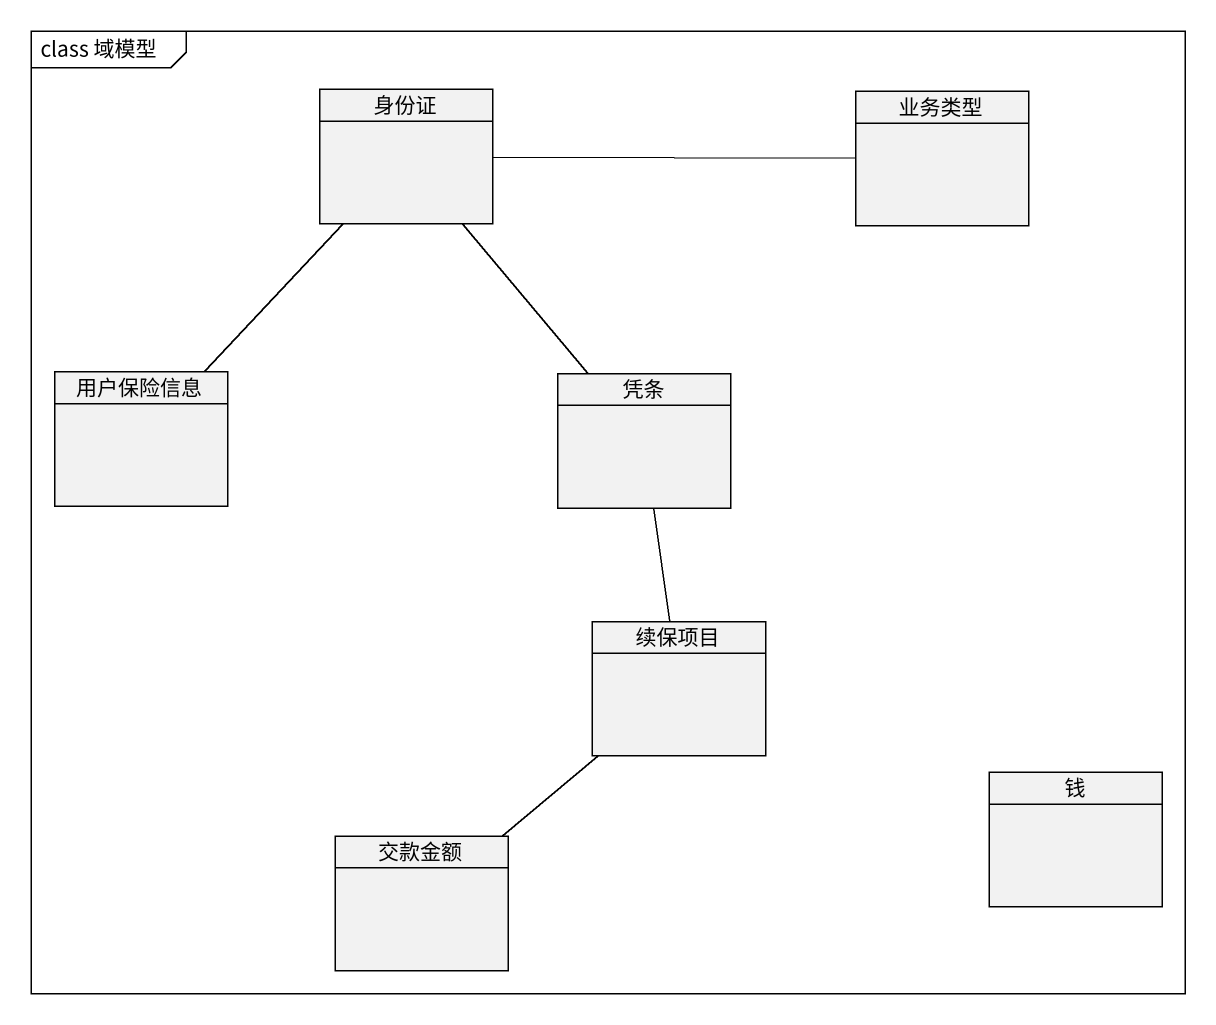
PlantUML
@startuml
mainframe class 域模型
hide circle
hide empty members
class 身份证
class 业务类型
class 用户保险信息
class 凭条
class 续保项目
class 钱
class 交款金额
身份证 -right- 业务类型
身份证 -- 用户保险信息
身份证 -- 凭条
凭条 -- 续保项目
续保项目 -- 交款金额
@enduml
